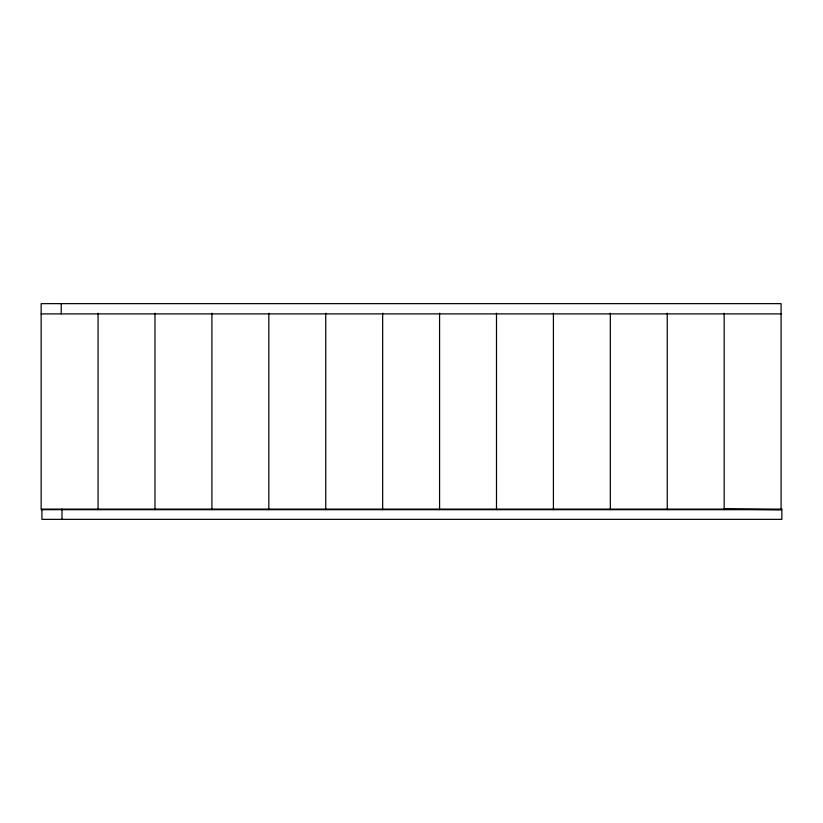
<?xml version="1.0" encoding="UTF-8"?>
<svg xmlns="http://www.w3.org/2000/svg" width="823" height="823" viewBox="0 0 823 823"><rect width="100%" height="100%" fill="white"/><g stroke="black" fill="none" stroke-linecap="round" stroke-linejoin="round"><path stroke-width="1.23" d="M41.15 313.892L781.089 313.892M781.089 509.684L41.15 509.684L41.15 303.646L781.089 303.646L781.089 509.684L724.168 509.108M724.168 313.193L724.168 509.684M667.247 313.193L667.247 509.684M610.327 313.193L610.327 509.684M553.416 313.193L553.416 509.684M496.495 313.193L496.495 509.684M439.575 313.193L439.575 509.684M382.654 313.193L382.654 509.684M325.743 313.193L325.743 509.684M268.823 313.193L268.823 509.684M211.902 313.193L211.902 509.684M154.981 313.193L154.981 509.684M98.071 313.193L98.071 509.684M62.003 509.108L62.003 519.354M61.231 303.646L61.231 313.892M781.85 509.108L41.911 509.108L41.911 519.354L781.85 519.354L781.85 509.108"/></g></svg>
